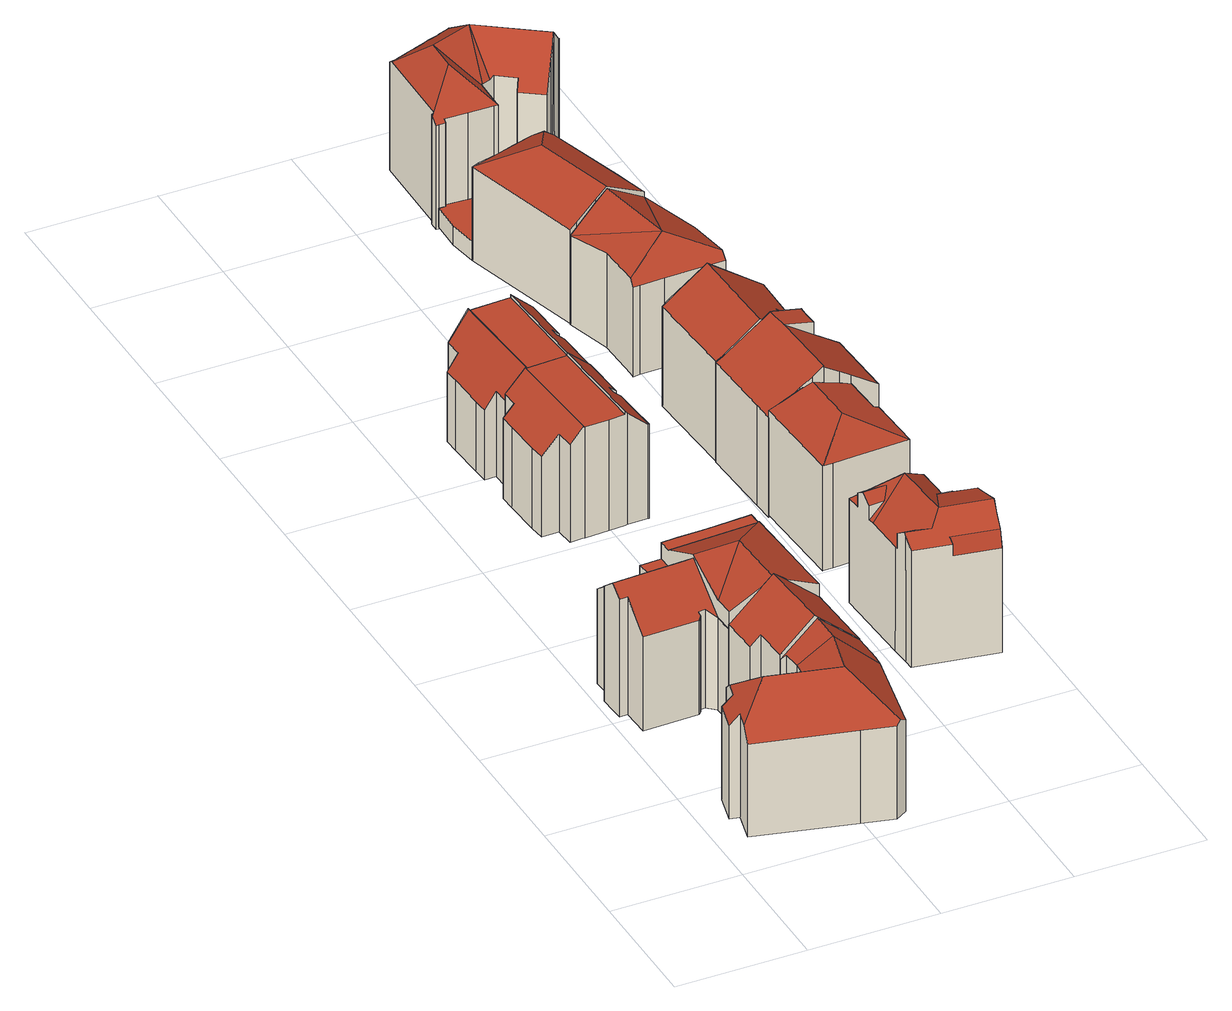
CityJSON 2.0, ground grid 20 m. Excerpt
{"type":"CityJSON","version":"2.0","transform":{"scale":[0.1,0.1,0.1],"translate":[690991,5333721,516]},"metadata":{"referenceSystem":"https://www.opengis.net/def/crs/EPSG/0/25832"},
"CityObjects":{
"building1":{"type":"Building","attributes":{"Gemeindeschluessel":"09162000","HoeheDach":"539.542","HoeheGrund":"518.358","Methode":"2000","NiedrigsteTraufeDesGebaeudes":"533.309","Geometrietyp2DReferenz":"3000","function":"31001_9998","roofType":"3100","measuredHeight":21.18,"storeysAboveGround":4},"geometry":[{"type":"MultiSurface","lod":"2","boundaries":[[[0,1,2,3,4]],[[5,6,7,8]],[[9,10,11,12,13,7,6]],[[14,15,16,10,9]],[[16,15,17,18]],[[3,2,19,20,21,12,11]],[[8,7,13,22]],[[23,24,25,26]],[[27,28,1,0,29]],[[30,31,24,23]],[[32,33,34,35,36]],[[37,38,39,40]],[[37,40,33,32,17,15,14,5,8,22,41,42,43,28,27,30,23,26,44,45,46]],[[37,46,47,48,38]],[[3,11,10,16,18,36,35]],[[44,26,25,49,50]],[[14,9,6,5]],[[0,4,49,25,24,31,29]],[[27,29,31,30]],[[2,1,28,43,19]],[[42,20,19,43]],[[50,49,4,48,47]],[[32,36,18,17]],[[41,22,13,12,21]],[[4,3,35,34,39,38,48]],[[41,21,20,42]],[[40,39,34,33]],[[50,47,46,45,44]]],"semantics":{"surfaces":[{"type":"RoofSurface"},{"type":"WallSurface"},{"type":"GroundSurface"}],"values":[0,1,0,1,1,0,1,1,1,1,1,1,2,1,0,1,1,0,1,1,1,0,1,1,0,1,1,1]}}]},
"building2":{"type":"Building","attributes":{"Gemeindeschluessel":"09162000","HoeheDach":"539.280","HoeheGrund":"518.040","Methode":"2000","NiedrigsteTraufeDesGebaeudes":"533.067","Geometrietyp2DReferenz":"3000","function":"31001_9998","roofType":"3100","measuredHeight":21.24,"storeysAboveGround":6},"geometry":[{"type":"MultiSurface","lod":"2","boundaries":[[[51,52,53,54]],[[55,56,57,58,59,60,61,62,63]],[[64,65,66,67,68,69]],[[70,60,59,71,72,73,74,75,76]],[[77,78,66,65]],[[79,80,78,77]],[[67,81,82,68]],[[83,84,85,81,67,66,78,80,53,52,86,87,88]],[[89,76,90]],[[91,72,71,92]],[[68,82,93,94,95,96,69]],[[97,98,99,100]],[[101,102,103,104]],[[74,105,106,107,108,104,103,75]],[[109,110,111,112,113,114]],[[61,60,70,76,89]],[[115,116,117,118]],[[81,85,119,62,61,89,90,102,101,93,82]],[[90,76,75,103,102]],[[95,94,116,115]],[[118,117,108,107]],[[92,71,59,58]],[[58,57,56,55,120,121,122,123,97,100,110,109,114,124,125,126,127,51,54,79,77,65,64,69,96,95,115,118,107,106,105,128,91,92]],[[120,129,130,121]],[[113,112,111,99,98,131,132,130,129,119,85,84,83]],[[73,72,91,128,105,74]],[[122,132,131,123]],[[63,129,120,55]],[[121,130,132,122]],[[88,87,86,127,126,125]],[[54,53,80,79]],[[62,119,129,63]],[[101,104,108,117,116,94,93]],[[127,86,52,51]],[[123,131,98,97]],[[100,99,111,110]],[[124,114,113,83,88,125]]],"semantics":{"surfaces":[{"type":"WallSurface"},{"type":"RoofSurface"},{"type":"GroundSurface"}],"values":[0,0,0,1,0,0,1,1,1,0,0,0,0,0,0,1,0,0,1,0,0,0,2,0,1,0,0,0,0,0,0,1,1,0,0,0,0]}}]},
"building3":{"type":"Building","attributes":{"Gemeindeschluessel":"09162000","HoeheDach":"540.050","HoeheGrund":"518.380","Methode":"1000","NiedrigsteTraufeDesGebaeudes":"533.900","Geometrietyp2DReferenz":"3000","function":"31001_9998","roofType":"3100","measuredHeight":21.67,"storeysAboveGround":4},"geometry":[{"type":"MultiSurface","lod":"2","boundaries":[[[133,134,135,136]],[[137,138,139,140,135,134,141]],[[142,143,144,137,141,145]],[[145,141,134,133,146,147]],[[148,26,149,150,147,146,133,136,151,152,44]],[[149,143,142,150]],[[136,135,140,151]],[[26,148,44,138,137,144]],[[150,142,145,147]],[[152,139,138,44]],[[151,140,139,152]],[[26,144,143,149]]],"semantics":{"surfaces":[{"type":"WallSurface"},{"type":"RoofSurface"},{"type":"GroundSurface"}],"values":[0,1,1,0,2,0,0,0,0,0,0,0]}}]},
"building4":{"type":"Building","attributes":{"Gemeindeschluessel":"09162000","HoeheDach":"536.289","HoeheGrund":"517.700","Methode":"2000","NiedrigsteTraufeDesGebaeudes":"530.859","Geometrietyp2DReferenz":"3000","function":"31001_1000","roofType":"1000","measuredHeight":18.59,"storeysAboveGround":5},"geometry":[{"type":"MultiSurface","lod":"2","boundaries":[[[153,154,155,156,157,158,159,160,161,162]],[[163,164,165,166,167,168,169]],[[170,161,160,171]],[[172,173,174,175]],[[176,157,156,177]],[[178,153,162,179]],[[168,167,180,181]],[[163,169,182,183]],[[175,165,164,163,183,184,176,177,185,186,178,179,170,171,187,188,189,190,191,192,193,194,172]],[[194,195,173,172]],[[193,196,195,194]],[[197,182,169,168,181,198]],[[160,159,198,181,180,199,189,188,187,171]],[[190,200,201,191]],[[189,199,200,190]],[[176,184,183,182,197,158,157]],[[191,201,202,192]],[[177,156,155,185]],[[179,162,161,170]],[[192,202,196,193]],[[175,174,166,165]],[[185,155,154,186]],[[167,166,174,173,195,196,202,201,200,199,180]],[[186,154,153,178]],[[198,159,158,197]]],"semantics":{"surfaces":[{"type":"RoofSurface"},{"type":"WallSurface"},{"type":"GroundSurface"}],"values":[0,1,1,1,1,1,1,1,2,1,1,0,1,1,1,1,1,1,1,1,1,1,0,1,1]}}]},
"building5":{"type":"Building","attributes":{"Gemeindeschluessel":"09162000","HoeheDach":"536.231","HoeheGrund":"517.620","Methode":"2000","NiedrigsteTraufeDesGebaeudes":"528.978","Geometrietyp2DReferenz":"3000","function":"31001_1000","roofType":"1000","measuredHeight":18.61,"storeysAboveGround":5},"geometry":[{"type":"MultiSurface","lod":"2","boundaries":[[[203,204,205,206]],[[207,208,209,210]],[[211,212,213,214]],[[210,211,214,207]],[[215,216,217,218]],[[219,220,221,222]],[[222,221,223,224]],[[225,208,207,214,213,226,227,228,229,230]],[[227,226,220,219]],[[231,232,204,203]],[[217,216,205,204,232,209,208,225,233,234]],[[235,236,231,203,206,215,218,237,238,230,229,228,227,219,222,224,239,240,241]],[[237,234,233,238]],[[238,233,225,230]],[[231,236,235,241,242,212,211,210,209,232]],[[224,223,243,239]],[[206,205,216,215]],[[240,244,242,241]],[[239,243,244,240]],[[218,217,234,237]],[[212,242,244,243,223,221,220,226,213]]],"semantics":{"surfaces":[{"type":"WallSurface"},{"type":"RoofSurface"},{"type":"GroundSurface"}],"values":[0,0,0,1,0,0,0,0,0,0,1,2,0,0,0,0,0,0,0,0,1]}}]},
"building6":{"type":"Building","attributes":{"Gemeindeschluessel":"09162000","HoeheDach":"539.200","HoeheGrund":"516.626","Methode":"2000","NiedrigsteTraufeDesGebaeudes":"533.632","Geometrietyp2DReferenz":"3000","function":"31001_1000","roofType":"3200","measuredHeight":22.57,"storeysAboveGround":4},"geometry":[{"type":"MultiSurface","lod":"2","boundaries":[[[245,246,247,248,249,250]],[[251,252,253,254,255,256,257]],[[247,258,248]],[[259,260,249,248,258,261]],[[262,263,253,252]],[[251,257,264,265,266,267,268,269,270,271]],[[271,270,272,273]],[[274,275,276]],[[277,266,265]],[[278,279,280,281,261,258,247,246]],[[282,283,284,285,286]],[[256,255,287]],[[281,288,259,261]],[[283,282,262,252,251,271,273,289,290,260,259,288,291,292,293]],[[245,250,294,295,272,270]],[[291,280,279,292]],[[288,281,280,291]],[[254,296,287,255]],[[266,277,297,267]],[[269,298,297,277,265,264,245,270]],[[278,284,283,293,292,279]],[[262,282,286,276,275,263]],[[260,290,294,250,249]],[[276,286,285,274]],[[269,268,298]],[[278,246,296,254,253,263,275,274,285,284]],[[267,297,298,268]],[[289,295,294,290]],[[273,272,295,289]],[[245,264,257,256,287,296,246]]],"semantics":{"surfaces":[{"type":"RoofSurface"},{"type":"WallSurface"},{"type":"GroundSurface"}],"values":[0,1,1,1,1,1,1,1,1,0,1,1,1,2,0,1,1,0,0,0,1,1,1,0,1,0,0,1,1,0]}}]},
"building7":{"type":"Building","attributes":{"Gemeindeschluessel":"09162000","HoeheDach":"536.909","HoeheGrund":"517.300","Methode":"1000","NiedrigsteTraufeDesGebaeudes":"534.364","Geometrietyp2DReferenz":"3000","function":"31001_1000","roofType":"3200","measuredHeight":19.61,"storeysAboveGround":4},"geometry":[{"type":"MultiSurface","lod":"2","boundaries":[[[299,300,301,302,303,304,305,306,307,308,309,310,311,312,313]],[[301,300,314,315,316,302]],[[302,316,317,303]],[[316,315,318,319,320,321,322,317]],[[318,323,324,325,326,327,328,319]],[[306,320,319,307]],[[310,326,325,311]],[[309,327,326,310]],[[314,329,323,318,315]],[[303,317,322,304]],[[304,322,321,305]],[[305,321,320,306]],[[308,328,327,309]],[[319,328,308,307]],[[300,299,313,323,329,314]],[[312,324,323,313]],[[311,325,324,312]]],"semantics":{"surfaces":[{"type":"GroundSurface"},{"type":"WallSurface"},{"type":"RoofSurface"}],"values":[0,1,1,2,2,1,1,1,2,1,1,1,1,1,1,1,1]}}]},
"building8":{"type":"Building","attributes":{"Gemeindeschluessel":"09162000","HoeheDach":"538.869","HoeheGrund":"516.930","Methode":"2000","NiedrigsteTraufeDesGebaeudes":"533.223","Geometrietyp2DReferenz":"3000","function":"31001_1000","roofType":"2100","measuredHeight":21.94,"storeysAboveGround":4},"geometry":[{"type":"MultiSurface","lod":"2","boundaries":[[[330,331,332,333,334]],[[335,336,337,338]],[[339,340,341,342]],[[343,344,345,346]],[[347,348,336,335]],[[349,350,351,352,353]],[[354,355,356]],[[357,358,332,331]],[[359,354,360,361]],[[352,351,341,340,362,360,354,356]],[[363,364,365,366]],[[359,346,345,355,354]],[[349,347,335,338,363,366,367,368,357,331,330,343,346,359,361,369,339,342,350]],[[330,334,344,343]],[[356,355,345,344,334,333]],[[338,337,364,363]],[[368,370,358,357]],[[369,362,340,339]],[[361,360,362,369]],[[371,370,368,367]],[[342,341,351,350]],[[365,364,337,336,348,353,352,356,333,332,358,370,371]],[[365,371,367,366]],[[349,353,348,347]]],"semantics":{"surfaces":[{"type":"WallSurface"},{"type":"RoofSurface"},{"type":"GroundSurface"}],"values":[0,0,0,0,0,0,0,0,0,1,0,0,2,0,1,0,0,0,0,0,0,1,0,0]}}]},
"building9":{"type":"Building","attributes":{"Gemeindeschluessel":"09162000","HoeheDach":"538.176","HoeheGrund":"517.010","Methode":"2000","NiedrigsteTraufeDesGebaeudes":"531.888","Geometrietyp2DReferenz":"3000","function":"31001_1000","roofType":"3100","measuredHeight":21.17,"storeysAboveGround":4},"geometry":[{"type":"MultiSurface","lod":"2","boundaries":[[[372,373,374,375]],[[376,377,378,379,380,381,382,383]],[[384,385,373,372]],[[386,387,388,389,390,391,392,393,394,395]],[[375,374,396,397]],[[398,399,400,401,389,388,387,386,395,384,372,375,397,382,381,380,379]],[[379,378,402,398]],[[400,403,404,401]],[[391,390,404,403,405,402,378,377,376]],[[401,404,390,389]],[[400,399,398,402,405,403]],[[397,396,383,382]],[[385,394,393,392,391,376,383,396,374,373]],[[395,394,385,384]]],"semantics":{"surfaces":[{"type":"WallSurface"},{"type":"GroundSurface"},{"type":"RoofSurface"}],"values":[0,0,0,0,0,1,0,0,2,0,0,0,2,0]}}]},
"building10":{"type":"Building","attributes":{"Gemeindeschluessel":"09162000","HoeheDach":"520.223","HoeheGrund":"517.142","Methode":"2000","NiedrigsteTraufeDesGebaeudes":"520.223","Geometrietyp2DReferenz":"3000","function":"31001_2000","roofType":"1000","measuredHeight":3.08},"geometry":[{"type":"MultiSurface","lod":"2","boundaries":[[[406,407,408,409]],[[410,411,407,406]],[[412,413,414,415]],[[415,414,416,417]],[[418,419,411,410]],[[409,408,413,412]],[[420,421,419,418]],[[422,423,424,425]],[[425,424,421,420]],[[407,411,419,421,424,423,416,414,413,408]],[[417,416,423,422]],[[409,412,415,417,422,425,420,418,410,406]]],"semantics":{"surfaces":[{"type":"WallSurface"},{"type":"RoofSurface"},{"type":"GroundSurface"}],"values":[0,0,0,0,0,0,0,0,0,1,0,2]}}]},
"building11":{"type":"Building","attributes":{"Gemeindeschluessel":"09162000","HoeheDach":"536.040","HoeheGrund":"516.900","Methode":"2000","NiedrigsteTraufeDesGebaeudes":"531.468","Geometrietyp2DReferenz":"3000","function":"31001_1000","roofType":"3200","measuredHeight":19.14,"storeysAboveGround":4},"geometry":[{"type":"MultiSurface","lod":"2","boundaries":[[[426,427,428,429]],[[430,426,429,431]],[[432,433,434,435]],[[436,437,431,433]],[[438,439,440,427,426,430]],[[441,442,443,444]],[[431,445,446,434,433]],[[442,447,438,430,431,437,443]],[[431,429,445]],[[443,437,436,448,449,444]],[[435,434,446,450]],[[446,445,429,428,451,450]],[[448,436,433,432]],[[452,447,442,441]],[[452,441,444,449,448,432,435,450,451,428,427,440,439]],[[439,438,447,452]]],"semantics":{"surfaces":[{"type":"WallSurface"},{"type":"RoofSurface"},{"type":"GroundSurface"}],"values":[0,1,0,1,0,0,1,1,1,0,0,0,0,0,2,0]}}]},
"building12":{"type":"Building","attributes":{"Gemeindeschluessel":"09162000","HoeheDach":"536.266","HoeheGrund":"517.100","Methode":"1000","NiedrigsteTraufeDesGebaeudes":"532.326","Geometrietyp2DReferenz":"3000","function":"31001_1000","roofType":"3200","measuredHeight":19.17,"storeysAboveGround":4},"geometry":[{"type":"MultiSurface","lod":"2","boundaries":[[[453,454,455,456]],[[457,458,410,406]],[[459,460,461,462,463,464]],[[456,455,457,406]],[[410,458,465,418]],[[418,465,466,420]],[[455,454,467,468,469,457]],[[470,467,454,453]],[[420,466,464,463]],[[469,459,464,466,465,458,457]],[[468,471,472,473,460,459,469]],[[473,472,474,475,461,460]],[[470,476,477,474,472,471,468,467]],[[477,476,470,453,456,406,410,418,420,463,462,461,475,474]]],"semantics":{"surfaces":[{"type":"WallSurface"},{"type":"RoofSurface"},{"type":"GroundSurface"}],"values":[0,0,0,0,0,0,1,0,0,1,1,0,0,2]}}]},
"building13":{"type":"Building","attributes":{"Gemeindeschluessel":"09162000","HoeheDach":"539.090","HoeheGrund":"516.761","Methode":"2000","NiedrigsteTraufeDesGebaeudes":"533.307","Geometrietyp2DReferenz":"3000","function":"31001_1000","roofType":"3100","measuredHeight":22.33,"storeysAboveGround":5},"geometry":[{"type":"MultiSurface","lod":"2","boundaries":[[[478,479,480,481,482]],[[483,484,485,486]],[[487,488,489,490]],[[491,492,490,489]],[[493,494,495,496]],[[497,498,499,500]],[[501,502,503,504]],[[479,505,506,507,508,480]],[[509,482,481,510,511]],[[487,490,492,512,509,511,513,514,515]],[[504,503,516,517]],[[518,478,482,509,512]],[[519,520,521,522]],[[523,524,525,526]],[[517,516,527,528]],[[529,530,531,532]],[[533,515,514,534]],[[535,536,537,538]],[[496,495,530,529]],[[513,539,540,534,514]],[[541,542,535,538,543,505,479,478,518,491,489,488,533,534,540,544,497,500,545,546,547,523,526,548,549,550,551,493,496,529,532,552,501,504,517,528,553,554,555,519,522,556,483,486]],[[546,557,558,547]],[[528,527,559,553]],[[552,560,502,501]],[[526,525,561,548]],[[543,562,506,505]],[[540,539,563,544]],[[545,564,557,546]],[[511,510,565,563,539,513]],[[554,566,567,555]],[[518,512,492,491]],[[562,543,538,537]],[[536,568,569,570,571,507,506,562,537]],[[536,535,542,568]],[[552,532,531,572,560]],[[550,573,574,551]],[[507,571,508]],[[488,487,515,533]],[[548,561,575,549]],[[570,485,484,576,521,520,567,566,559,527,516,503,502,560,572,571]],[[541,486,485,570,569]],[[500,499,564,545]],[[510,571,572,531,530,495,494,574,573,575,561,525,524,558,557,564,499,498,565]],[[541,569,568,542]],[[553,559,566,554]],[[522,521,576,556]],[[547,558,524,523]],[[481,480,508,571,510]],[[555,567,520,519]],[[551,574,494,493]],[[556,576,484,483]],[[549,575,573,550]],[[497,544,563,565,498]]],"semantics":{"surfaces":[{"type":"WallSurface"},{"type":"RoofSurface"},{"type":"GroundSurface"}],"values":[0,0,0,0,0,0,0,0,1,1,0,0,0,0,0,0,0,0,0,0,2,0,0,0,0,0,0,0,1,0,0,0,1,0,0,0,1,0,0,1,0,0,1,0,0,0,0,1,0,0,0,0,0]}}]}
},
"vertices":[
[165,170,194],[163,154,195],[152,157,185],[195,86,235],[213,158,235],[31,104,24],[31,104,176],[42,150,176],[42,150,24],[46,101,193],[39,74,193],[86,113,235],[63,169,193],[57,146,193],[46,101,24],[34,54,24],[34,54,176],[185,17,24],[185,17,176],[132,162,185],[130,174,175],[68,190,175],[57,146,24],[156,202,24],[156,202,186],[156,204,186],[156,204,24],[165,171,24],[163,154,24],[165,171,194],[164,202,24],[164,202,192],[235,5,24],[253,16,24],[253,16,173],[242,9,181],[235,5,176],[273,125,24],[273,125,179],[263,71,176],[263,71,24],[68,190,24],[130,174,24],[132,162,24],[278,209,24],[280,175,24],[280,164,24],[280,164,176],[276,143,180],[213,207,235],[278,209,178],
[15,478,20],[15,478,174],[60,480,174],[60,480,20],[134,318,20],[135,318,20],[204,321,20],[218,322,20],[218,322,226],[204,321,233],[135,318,199],[135,318,171],[134,318,171],[95,486,20],[95,485,20],[95,485,171],[95,486,171],[93,507,171],[93,507,20],[203,352,233],[273,324,200],[272,354,199],[272,355,199],[268,435,200],[265,493,200],[200,421,233],[84,475,20],[84,475,179],[60,474,20],[60,474,179],[127,487,171],[126,509,171],[6,412,227],[16,413,227],[130,418,227],[17,437,208],[15,437,208],[5,436,208],[134,349,199],[130,418,233],[272,354,20],[273,324,20],[126,509,198],[150,510,198],[150,510,20],[126,509,20],[106,351,20],[106,351,174],[21,348,174],[21,348,20],[127,487,198],[127,487,199],[265,493,199],[265,493,198],[268,435,20],[265,493,20],[264,515,20],[264,515,198],[17,393,20],[19,393,20],[19,393,212],[17,393,212],[7,393,212],[7,393,20],[189,511,20],[189,511,198],[209,512,198],[209,512,20],[134,349,171],[133,349,20],[120,361,20],[109,360,20],[110,355,20],[6,412,20],[5,436,20],[15,437,20],[17,437,20],[272,355,20],[133,349,171],[120,361,181],[110,355,177],[109,360,181],
[218,322,24],[218,322,228],[273,324,179],[273,324,24],[209,206,240],[278,209,179],[277,227,179],[274,306,179],[203,321,240],[137,257,179],[153,258,193],[156,204,193],[134,318,179],[203,321,24],[134,318,24],[209,206,24],[153,258,24],[137,257,24],[274,306,24],[277,227,24],
[97,909,149],[100,852,149],[102,828,149],[129,829,177],[131,800,177],[152,801,200],[143,962,199],[112,960,167],[113,934,167],[96,933,149],[191,802,17],[216,804,17],[219,804,17],[219,804,200],[216,804,203],[216,804,198],[191,802,198],[113,934,17],[112,960,17],[252,805,17],[252,805,171],[251,805,171],[251,805,17],[131,800,17],[129,829,17],[97,909,17],[96,933,17],[207,965,203],[207,965,198],[154,801,198],[154,801,17],[152,801,17],[102,828,17],[100,852,17],[143,962,17],[207,965,17],[243,967,17],[247,895,17],[235,895,17],[236,882,17],[247,882,17],[249,846,17],[249,846,171],[247,882,171],[152,801,198],[143,962,198],[243,967,171],[247,895,171],[235,895,181],[236,882,181],
[111,986,16],[111,986,155],[93,985,130],[93,985,16],[135,1121,197],[135,1121,200],[144,962,200],[144,962,197],[208,965,197],[208,965,202],[200,1124,202],[200,1124,197],[92,1010,16],[92,1010,130],[89,1066,130],[89,1066,16],[234,1126,16],[234,1126,170],[238,1052,170],[238,1052,16],[226,1052,181],[226,1052,16],[104,1119,155],[202,1124,200],[202,1124,16],[200,1124,16],[135,1121,16],[104,1119,16],[112,960,16],[112,960,155],[105,1091,155],[88,1090,130],[208,965,16],[144,962,16],[88,1090,16],[105,1091,16],[227,1039,16],[239,1039,16],[243,967,16],[243,967,170],[227,1039,181],[239,1039,170],
[472,469,232],[477,375,232],[511,451,197],[533,448,177],[531,469,177],[528,526,178],[419,389,6],[421,361,6],[421,361,211],[421,365,214],[420,385,201],[420,385,176],[419,389,176],[533,448,197],[533,447,6],[531,469,6],[533,447,197],[421,345,6],[421,345,196],[417,453,176],[416,463,176],[416,463,199],[415,480,211],[415,497,199],[415,497,176],[414,521,176],[414,521,6],[427,521,177],[427,521,6],[478,343,203],[479,335,196],[479,335,177],[439,464,199],[554,362,232],[562,414,209],[567,440,197],[549,444,197],[547,323,6],[551,349,6],[551,349,220],[548,331,203],[547,323,177],[445,381,201],[549,444,6],[461,523,6],[528,527,6],[567,440,6],[562,414,6],[554,363,6],[528,527,177],[461,523,177],[459,358,214],[451,482,211],[438,498,199],
[459,597,13],[425,595,13],[411,595,13],[410,595,13],[403,747,13],[415,747,13],[426,747,13],[451,749,13],[470,750,13],[487,750,13],[512,752,13],[529,753,13],[532,689,13],[540,689,13],[544,601,13],[425,595,184],[411,595,184],[410,595,184],[403,747,184],[474,665,209],[470,750,209],[451,749,202],[426,747,193],[415,747,188],[544,601,184],[540,689,184],[532,689,187],[529,753,187],[512,752,193],[487,750,202],[459,597,184],
[484,899,9],[462,898,9],[462,898,216],[480,899,229],[484,899,228],[427,747,9],[427,747,188],[415,747,180],[415,747,9],[529,752,9],[529,752,201],[512,752,212],[512,752,9],[527,901,9],[527,901,218],[527,888,218],[527,888,9],[451,749,9],[451,749,205],[470,749,9],[487,750,9],[487,750,228],[487,750,229],[470,749,217],[528,865,198],[528,865,218],[482,863,229],[439,898,9],[439,898,201],[528,865,9],[567,866,172],[567,866,9],[571,753,173],[403,746,9],[403,746,172],[402,779,172],[402,779,9],[397,897,9],[407,896,9],[571,753,9],[407,896,179],[397,897,172],
[390,1047,10],[390,1047,173],[401,1048,181],[401,1048,10],[458,1049,222],[526,1052,172],[544,1052,159],[544,1052,10],[526,1052,10],[458,1049,10],[457,1049,10],[457,1049,221],[397,897,10],[397,897,173],[439,897,10],[462,898,10],[464,898,10],[484,899,10],[484,899,208],[464,898,222],[462,898,220],[439,897,203],[407,896,180],[407,896,10],[438,1049,207],[438,1049,10],[539,968,10],[530,967,10],[522,967,10],[526,901,10],[539,968,166],[522,967,178],[526,901,177],[530,967,172],
[311,1470,11],[311,1470,42],[304,1514,42],[304,1514,11],[321,1473,11],[321,1473,42],[305,1561,11],[305,1561,42],[315,1561,42],[315,1561,11],[315,1565,42],[315,1565,11],[355,1483,11],[355,1483,42],[384,1492,11],[384,1492,42],[349,1563,11],[349,1563,42],[388,1561,42],[388,1561,11],
[523,1221,155],[523,1221,9],[494,1316,9],[494,1316,155],[526,1142,166],[451,1173,200],[364,1277,9],[364,1277,155],[374,1280,162],[374,1280,9],[384,1206,164],[386,1137,164],[526,1131,155],[526,1131,9],[526,1142,9],[396,1129,9],[396,1129,155],[386,1128,155],[386,1128,9],[429,1297,200],[408,1291,186],[433,1130,155],[384,1206,9],[386,1137,9],[408,1291,9],[429,1297,9],[433,1130,9],
[374,1280,11],[374,1280,170],[364,1277,164],[364,1277,11],[311,1470,164],[321,1473,165],[431,1495,171],[442,1489,165],[442,1489,11],[431,1495,11],[416,1502,11],[416,1502,164],[355,1483,164],[384,1492,164],[408,1291,191],[428,1297,203],[393,1425,203],[408,1291,11],[493,1316,164],[494,1316,163],[478,1369,164],[494,1316,11],[478,1369,11],[428,1297,11],[493,1316,11],
[394,1561,8],[396,1617,8],[396,1617,183],[396,1616,182],[394,1561,183],[537,1669,8],[537,1669,183],[512,1631,223],[512,1631,8],[315,1561,178],[315,1561,8],[315,1565,8],[315,1565,182],[349,1563,8],[349,1563,183],[379,1740,8],[379,1740,186],[397,1746,185],[397,1746,8],[307,1717,8],[307,1717,184],[318,1721,183],[318,1721,8],[442,1738,8],[442,1738,182],[452,1731,182],[452,1731,8],[418,1624,8],[418,1624,186],[412,1622,182],[398,1617,183],[394,1561,184],[348,1666,231],[347,1617,231],[388,1561,184],[301,1571,187],[301,1561,178],[305,1561,178],[451,1729,183],[451,1729,8],[388,1561,8],[528,1676,8],[528,1676,183],[529,1678,181],[529,1678,8],[349,1732,8],[349,1732,183],[350,1729,186],[350,1729,8],[462,1721,183],[462,1721,8],[396,1749,8],[396,1749,183],[413,1755,183],[413,1755,8],[305,1561,8],[301,1561,8],[471,1568,8],[471,1568,173],[437,1591,173],[437,1591,8],[302,1576,187],[302,1576,8],[501,1613,8],[491,1599,8],[445,1604,8],[305,1575,8],[319,1718,8],[336,1724,8],[335,1727,8],[355,1731,8],[367,1735,8],[366,1738,8],[378,1743,8],[441,1736,8],[464,1724,8],[472,1717,8],[471,1715,8],[539,1671,8],[336,1724,186],[335,1727,183],[464,1724,181],[441,1736,184],[355,1731,186],[445,1604,186],[305,1575,190],[319,1718,186],[307,1708,190],[472,1717,181],[471,1715,183],[491,1599,205],[501,1613,220],[507,1624,231],[413,1689,231],[414,1755,184],[366,1738,183],[378,1743,183],[367,1735,186],[539,1671,181]
]}
